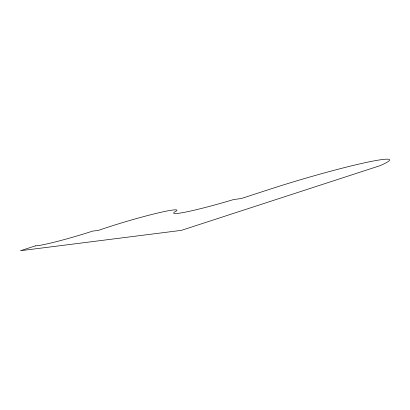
<?xml version="1.0" encoding="UTF-8"?>
<svg xmlns="http://www.w3.org/2000/svg" width="410" height="410" viewBox="0 0 410 410"><rect width="100%" height="100%" fill="white"/><g stroke="black" fill="none" stroke-linecap="round" stroke-linejoin="round"><path stroke-width="0.61" d="M35.414 245.856L20.5 250.715L181.415 230.358L380.008 165.686A89.19 6.068 -16.4 0 0 365.248 162.673A89.19 6.068 -16.4 0 0 266.259 190.409L241.167 198.568L233.772 199.506A57.615 3.921 -16.4 0 1 176.356 210.991A50.876 3.459 -16.4 0 0 153.002 214.184A50.876 3.459 -16.4 0 0 98.518 230.369L92.599 231.117A43.142 2.937 -16.4 0 1 35.414 245.856"/></g></svg>
